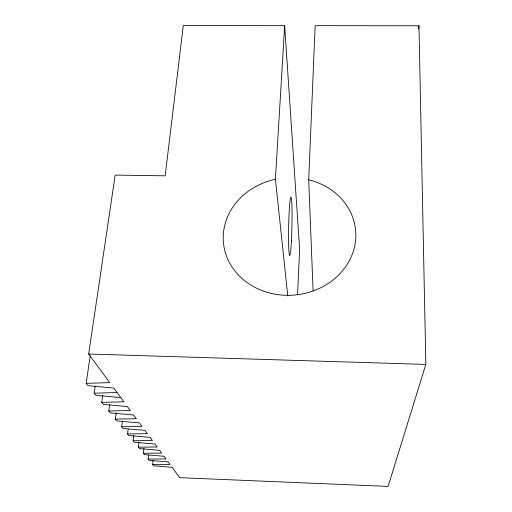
<?xml version="1.0" encoding="UTF-8"?>
<svg xmlns="http://www.w3.org/2000/svg" width="512" height="512" viewBox="0 0 512 512"><rect width="100%" height="100%" fill="white"/><g stroke="black" fill="none" stroke-linecap="round" stroke-linejoin="round"><path stroke-width="0.77" d="M313.082 290.675L308.704 179.776L315.149 25.69L418.963 25.76L425.837 364.422L388.115 486.4L179.776 477.683L172.141 467.315L153.606 465.773L152.602 464.544L153.037 460.57M297.574 294.336L299.616 249.082L284.653 25.67L183.302 25.6L165.165 175.821L115.187 175.104L88.666 354.022L109.728 382.611L86.163 383.354L90.234 355.731M287.789 295.949L275.424 179.29L284.653 25.67M152.602 464.544L170.029 464.454L168.179 461.939L149.158 460.346L148.102 459.053L148.55 455.091M148.102 459.053L165.958 458.931L164.006 456.282L144.486 454.63L143.373 453.267L143.917 448.531M143.373 453.267L161.67 453.107L159.616 450.317L139.558 448.614L138.387 447.174L138.95 442.413M138.387 447.174L157.152 446.976L154.982 444.032L134.362 442.259L133.126 440.742L133.792 435.194M133.126 440.742L152.378 440.499L150.086 437.389L128.87 435.552L127.565 433.946L128.154 429.184M127.565 433.946L147.334 433.651L144.909 430.355L123.066 428.448L121.677 426.752L122.374 421.216M121.677 426.752L141.99 426.4L139.418 422.906L116.902 420.922L115.43 419.123L116.256 412.781M115.43 419.123L136.326 418.707L133.587 414.995L110.362 412.928L108.8 411.014L109.645 404.685M108.8 411.014L130.298 410.534L127.392 406.586L103.405 404.429L101.741 402.387L102.72 395.27M418.522 28.922L418.963 25.76M120.787 397.619L95.994 395.366L94.208 393.19L95.226 386.067M94.208 393.19L117.043 392.544M101.741 402.387L123.885 401.83L113.728 388.045L88.07 385.683L86.163 383.354M88.666 354.022L425.837 364.422M308.704 179.776A66.374 58.771 -5.4 0 1 342.419 270.893A66.374 58.771 -5.4 0 1 233.664 269.306A66.374 58.771 -5.4 0 1 275.424 179.29M291.405 240.979A29.158 1.638 -88.8 0 0 290.88 197.152A29.158 1.638 -88.8 0 0 288.57 240.768A29.158 1.638 -88.8 0 0 291.405 240.979"/></g></svg>
